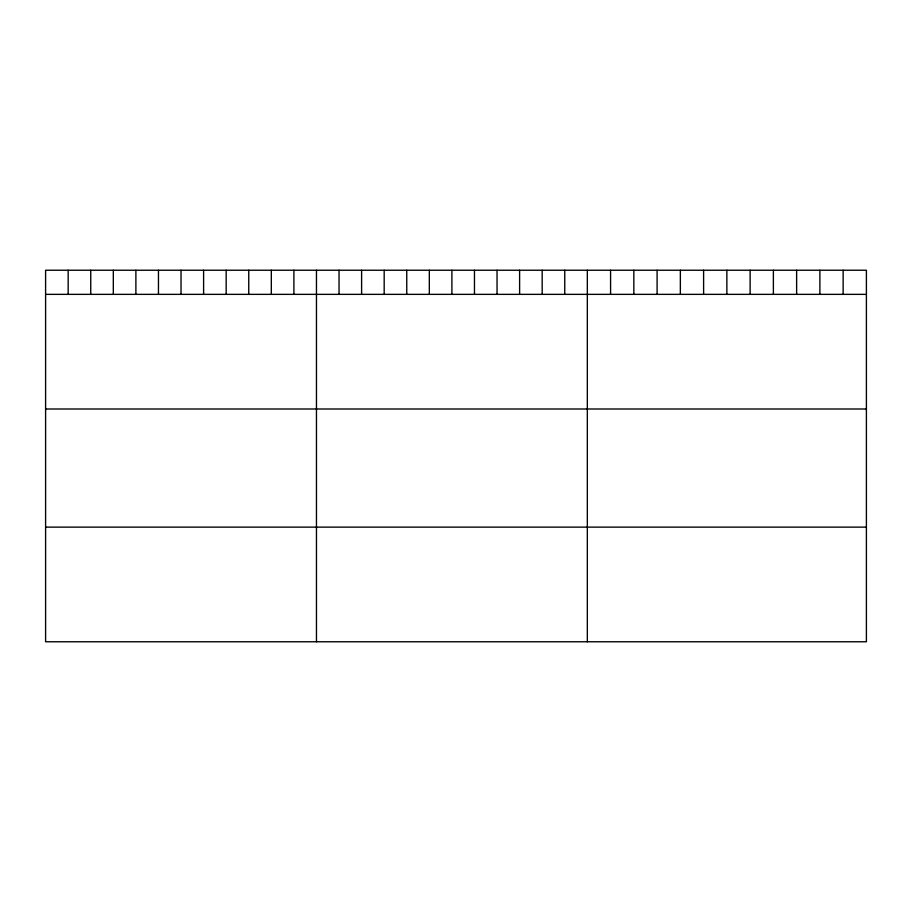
<?xml version="1.0" encoding="UTF-8"?>
<svg xmlns="http://www.w3.org/2000/svg" width="912" height="912" viewBox="0 0 912 912"><rect width="100%" height="100%" fill="white"/><g stroke="black" fill="none" stroke-linecap="round" stroke-linejoin="round"><path stroke-width="1.37" d="M866.4 294.359L866.4 641.763L45.6 641.763L45.6 270.237L866.4 270.237L866.4 294.359L45.6 294.359M45.6 408.998L866.4 408.998M45.6 527.125L866.4 527.125M843.144 270.237L843.144 294.359M819.888 270.237L819.888 294.359M796.632 270.237L796.632 294.359M773.376 270.237L773.376 294.359M750.12 270.237L750.12 294.359M726.864 270.237L726.864 294.359M703.608 270.237L703.608 294.359M680.352 270.237L680.352 294.359M657.096 270.237L657.096 294.359M633.84 270.237L633.84 294.359M610.584 270.237L610.584 294.359M587.328 270.237L587.328 641.763M564.756 270.237L564.756 294.359M542.184 270.237L542.184 294.359M519.612 270.237L519.612 294.359M497.04 270.237L497.04 294.359M474.468 270.237L474.468 294.359M451.896 270.237L451.896 294.359M429.324 270.237L429.324 294.359M406.752 270.237L406.752 294.359M384.18 270.237L384.18 294.359M361.608 270.237L361.608 294.359M339.036 270.237L339.036 294.359M316.464 270.237L316.464 641.763M293.892 270.237L293.892 294.359M271.32 270.237L271.32 294.359M248.748 270.237L248.748 294.359M226.176 270.237L226.176 294.359M203.604 270.237L203.604 294.359M181.032 270.237L181.032 294.359M158.46 270.237L158.46 294.359M135.888 270.237L135.888 294.359M113.316 270.237L113.316 294.359M90.744 270.237L90.744 294.359M68.172 270.237L68.172 294.359"/></g></svg>
